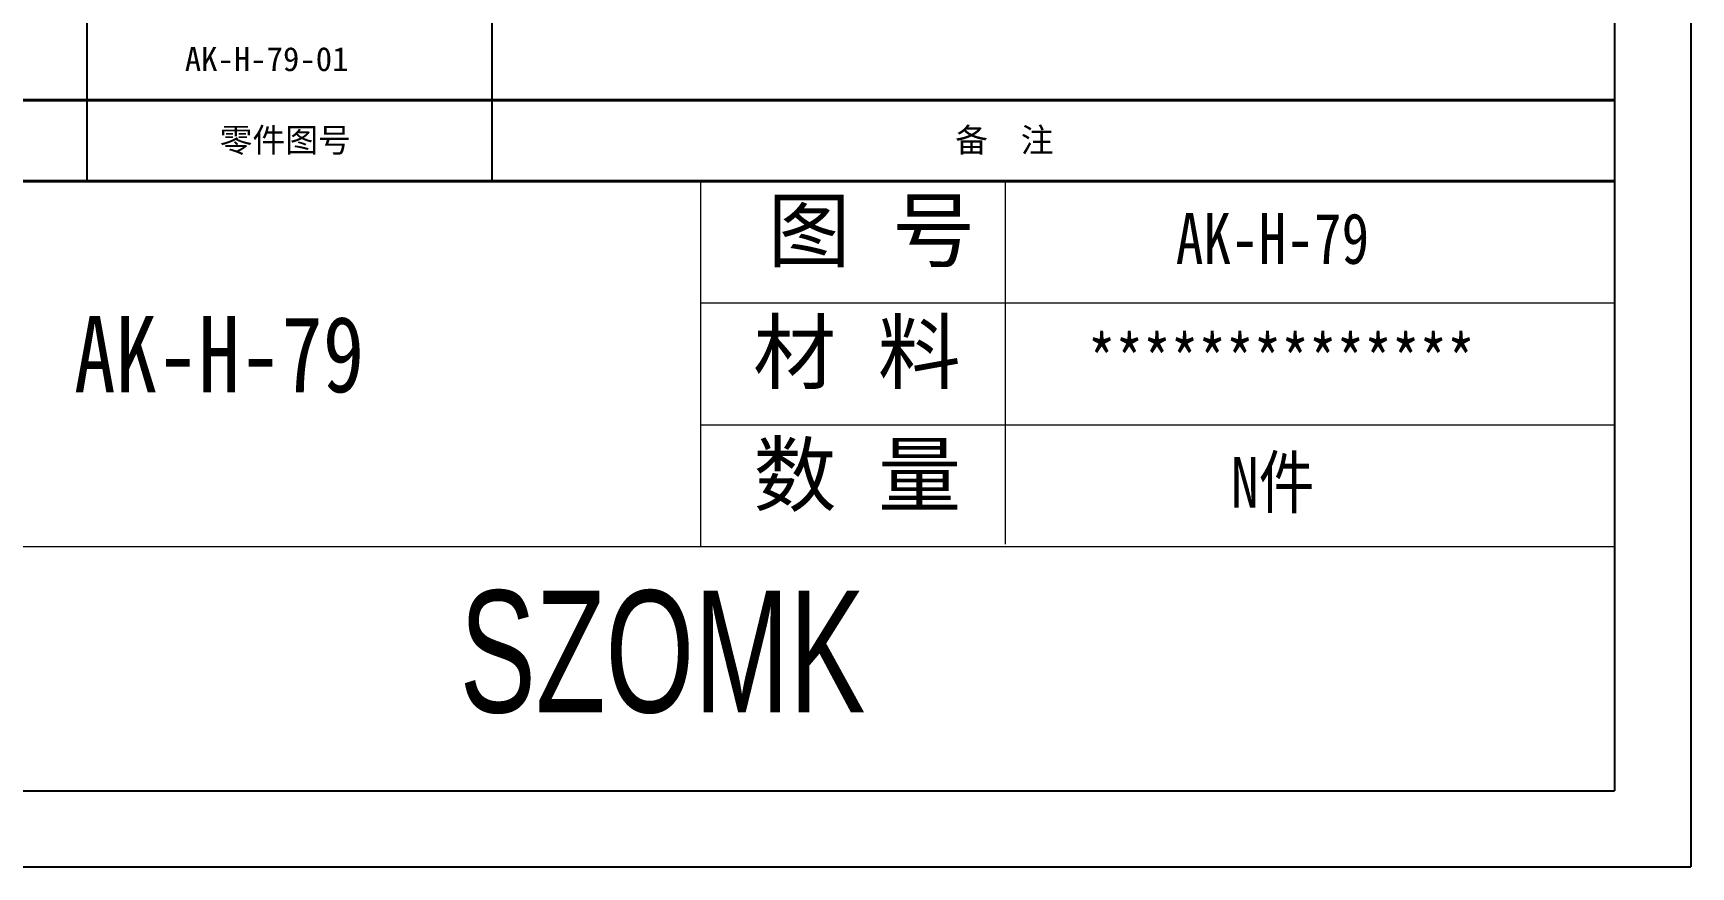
# Model space of a CAD drawing. Header units: inches. Extents: x 1153 to 4131, y 573 to 1071.
# Drawn here: x 1599 to 1856.9, y 573 to 702.7 of the extents above; entities that cross this region are included whole.
import ezdxf

# ---------------------------------------------------------------- set-up
doc = ezdxf.new("R2010")
doc.units = ezdxf.units.IN
doc.layers.add('文字', color=81, linetype='Continuous')
doc.layers.add('粗实线', color=7, linetype='Continuous', lineweight=30)
doc.layers.add('细实线', color=3, linetype='Continuous', lineweight=9)
doc.styles.get("Standard").update_dxf_attribs({"font": 'txt', "bigfont": 'gbcbig.shx'})
doc.styles.add('宋体', font='', dxfattribs={"width": 0.8, "height": 3.5})
doc.styles.add('长仿宋', font='', dxfattribs={"width": 0.7, "height": 4})
doc.styles.get('宋体').set_extended_font_data('SimSun')
doc.styles.get('长仿宋').set_extended_font_data('SimSun')

msp = doc.modelspace()

# ---------------------------------------------------------------- linework, layer by layer
for p, q in [((1856.883, 1070.714), (1856.883, 572.957)), ((1845.031, 1058.863), (1845.031, 584.808)), ((1607.382, 679.619), (1607.382, 755.219)), ((1670.382, 679.619), (1670.382, 755.219)), ((1171.127, 584.808), (1845.031, 584.808)), ((1152.911, 572.957), (1856.883, 572.957))]:
    msp.add_line(p, q)
at = {"layer": '粗实线', "color": 7, "lineweight": 40}
for p, q in [((1845.031, 692.219), (1418.382, 692.219)), ((1845.031, 679.619), (1418.382, 679.619))]:
    msp.add_line(p, q, dxfattribs=at)
at = {"layer": '细实线', "color": 7}
for p, q in [((1702.815, 679.619), (1702.815, 622.732)), ((1750.22, 679.619), (1750.22, 623.132)), ((1845.031, 660.657), (1702.815, 660.657)), ((1845.031, 641.695), (1702.815, 641.695)), ((1845.031, 622.732), (1418.382, 622.732))]:
    msp.add_line(p, q, dxfattribs=at)

# ---------------------------------------------------------------- texts
at = {"char_height": 3.74162, "width": 2126.55235, "attachment_point": 1}
for s, insert in [('{\\fSimHei|b0|i0|c134|p49;AK-H-7\\fSimHei|b0|i0|c0|p49;9\\fSimHei|b0|i0|c134|p49;-01}', (1622.59, 700.498)), ('{\\fSimHei|b0|i0|c134|p49;零件图号}', (1628.006, 687.898)), ('{\\fSimHei|b0|i0|c134|p49;备  注}', (1742.435, 687.898))]:
    msp.add_mtext(s, dxfattribs=dict(at, insert=insert))
at = {"layer": '文字', "color": 0, "attachment_point": 1, "style": '宋体'}
for s, insert, char_height, width in [('{\\H1.111x;AK-H-79}', (1776.751, 674.666), 7.11082, 82.20909), ('{\\H1.111x;AK-H-79}', (1605.358, 658.646), 10.66623, 123.31364), ('{\\H1.111x;**************}', (1763.074, 655.704), 7.11082, 82.20909), ('{\\H1.111x;N件}', (1785.353, 636.741), 7.11082, 82.20909)]:
    msp.add_mtext(s, dxfattribs=dict(at, insert=insert, char_height=char_height, width=width))
at = {"layer": '粗实线', "insert": (1665.352, 615.943), "char_height": 18.96219, "width": 212.64223, "attachment_point": 1, "style": '长仿宋'}
msp.add_mtext('{\\fSTXinwei|b0|i0|c134|p2;SZOMK}', dxfattribs=at)
at = {"layer": '细实线', "color": 7, "char_height": 9.4811, "attachment_point": 1}
for s, insert, width in [('{\\fSimSun|b0|i0|c134|p54;图 号}', (1713.241, 676.741), 47.40548), ('{\\fSimSun|b0|i0|c134|p54;材 料   }', (1710.993, 657.778), 47.40548), ('{\\fSimSun|b0|i0|c134|p54;数 量}', (1711.039, 638.723), 42.83679)]:
    msp.add_mtext(s, dxfattribs=dict(at, insert=insert, width=width))

doc.saveas('drawing.dxf')
